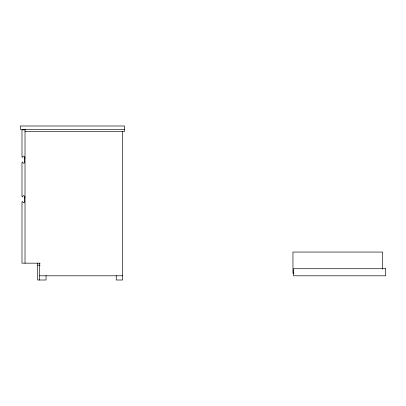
<?xml version="1.0" encoding="UTF-8"?>
<svg xmlns="http://www.w3.org/2000/svg" width="406" height="406" viewBox="0 0 406 406"><rect width="100%" height="100%" fill="white"/><g stroke="black" fill="none" stroke-linecap="round" stroke-linejoin="round"><path stroke-width="0.61" d="M124.652 129.367L20.3 129.367L20.3 125.997L124.652 125.997L124.652 131.387L25.015 131.387M25.015 129.869L21.985 129.869L21.985 156.97L22.406 157.386L22.822 156.97A0.842 0.842 0 0 1 23.665 156.127A0.842 0.842 0 0 1 24.507 156.97L24.507 157.807L25.015 157.807M25.015 158.147L24.507 158.147L24.507 162.354A0.842 0.842 0 0 1 23.665 163.197A0.842 0.842 0 0 1 22.822 162.354L22.406 161.933L21.985 162.354L21.985 196.519L22.406 196.94L22.822 196.519A0.842 0.842 0 0 1 23.665 195.677A0.842 0.842 0 0 1 24.507 196.519L24.507 197.362L25.015 197.362M25.015 197.697L24.507 197.697L24.507 201.904A0.842 0.842 0 0 1 23.665 202.746A0.842 0.842 0 0 1 22.822 201.904L22.406 201.488L21.985 201.904L21.985 263.169L40.174 263.169M37.636 265.189L40.174 265.189M293.969 273.101L292.959 273.101L292.959 252.06L382.67 252.06L382.67 269.021M39.656 275.796L122.632 275.796M122.632 131.387L122.632 280.003L116.238 280.003L116.238 275.583M46.051 275.583L46.051 280.003L37.636 280.003L37.636 263.169M39.656 263.169L39.656 280.003M25.015 129.367L25.015 263.169M385.7 268.726L293.467 268.726L293.467 275.796L385.7 275.796L385.7 268.726"/></g></svg>
